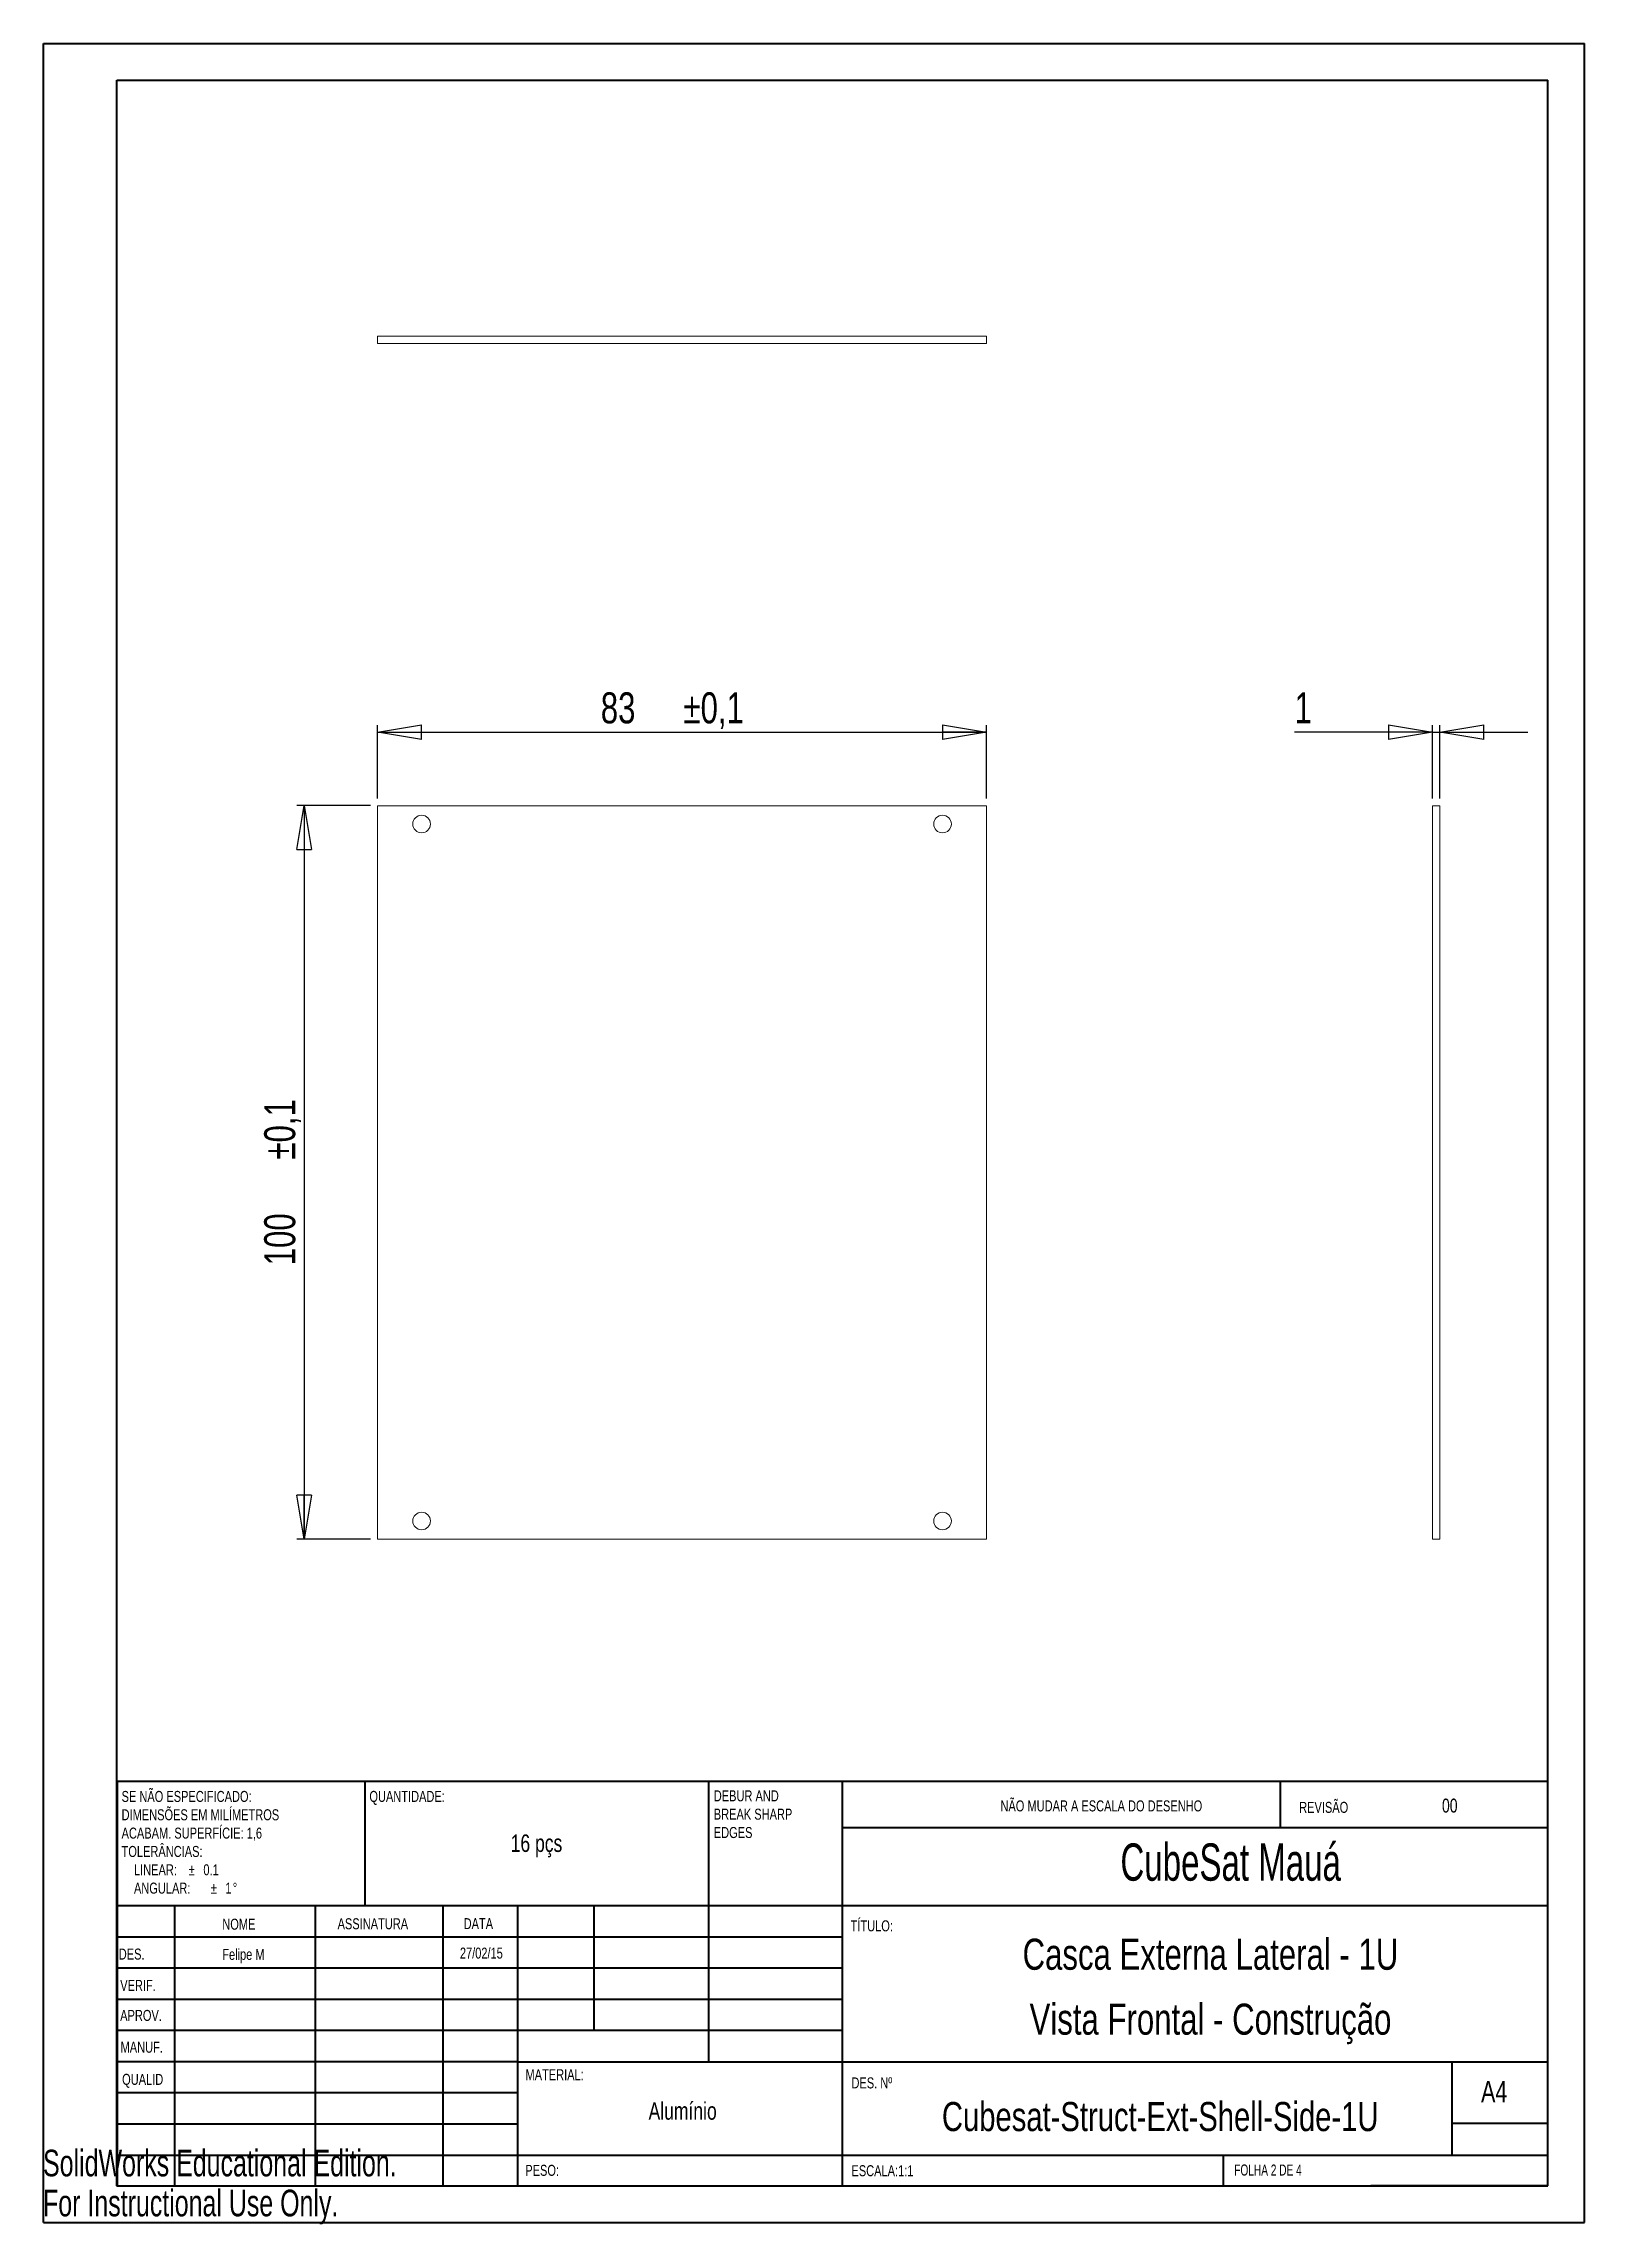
# Paper-space layout 'Folha02' of a CAD drawing. Header units: millimetres. Extents: x 0 to 210, y 0 to 297.
import ezdxf

# ---------------------------------------------------------------- set-up
doc = ezdxf.new("R2010")
doc.units = ezdxf.units.MM
doc.layers.add('FORMAT', color=7, linetype='Continuous')
doc.styles.add('SLDTEXTSTYLE0', font='TXT', dxfattribs={"width": 0.75})
doc.styles.add('SLDTEXTSTYLE1', font='TXT', dxfattribs={"width": 0.663})
doc.styles.add('SLDTEXTSTYLE2', font='TXT', dxfattribs={"width": 0.6875})
doc.styles.add('SLDTEXTSTYLE3', font='TXT', dxfattribs={"width": 0.7})
doc.dimstyles.new('SLDDIMSTYLE0', dxfattribs={"dimtxt": 4.233333, "dimasz": 5.9944, "dimexe": 0, "dimexo": 0.0625, "dimgap": 1.058333, "dimtad": 1, "dimdec": 1, "dimrnd": 1e-09, "dimzin": 12, "dimdsep": 46, "dimtxsty": 'SLDTEXTSTYLE0', "dimblk1": 'CLOSED', "dimblk2": 'CLOSED', "dimsah": 1, "dimcen": 0.09, "dimadec": 0, "dimazin": 3, "dimtol": 1, "dimtp": 0.1, "dimtm": 0.1, "dimtfac": 1, "dimtdec": 1, "dimtofl": 0, "dimtmove": 0, "dimatfit": 3, "dimldrblk": 'CLOSED', "dimfxl": 0, "dimfrac": 2, "dimtolj": 1, "dimarcsym": 0})
doc.dimstyles.new('SLDDIMSTYLE1', dxfattribs={"dimtxt": 4.233333, "dimasz": 5.9944, "dimexe": 0, "dimexo": 0.0625, "dimgap": 1.058333, "dimtad": 1, "dimrnd": 1e-09, "dimzin": 12, "dimdsep": 46, "dimtxsty": 'SLDTEXTSTYLE0', "dimblk1": 'CLOSED', "dimblk2": 'CLOSED', "dimsah": 1, "dimcen": 0.09, "dimadec": 0, "dimazin": 3, "dimtol": 1, "dimtp": 0.1, "dimtm": 0.1, "dimtfac": 1, "dimtdec": 1, "dimtofl": 0, "dimtmove": 0, "dimatfit": 3, "dimldrblk": 'CLOSED', "dimfxl": 0, "dimfrac": 2, "dimtolj": 1, "dimarcsym": 0})
doc.dimstyles.new('SLDDIMSTYLE2', dxfattribs={"dimtxt": 4.233333, "dimasz": 5.9944, "dimexe": 0, "dimexo": 0.0625, "dimgap": 1.058333, "dimtad": 1, "dimrnd": 1e-09, "dimzin": 12, "dimdsep": 46, "dimtxsty": 'SLDTEXTSTYLE0', "dimblk1": 'CLOSED', "dimblk2": 'CLOSED', "dimsah": 1, "dimcen": 0.09, "dimadec": 0, "dimazin": 3, "dimtfac": 1, "dimtmove": 0, "dimatfit": 0, "dimldrblk": 'CLOSED', "dimfxl": 0, "dimfrac": 2, "dimtolj": 1, "dimtzin": 12, "dimarcsym": 0})

# ---------------------------------------------------------------- blocks, each defined once
blk = doc.blocks.new('SW_NOTE_2')
at = {"color": 0, "linetype": 'Continuous', "lineweight": 0, "char_height": 1.5, "attachment_point": 1, "style": 'SLDTEXTSTYLE0'}
for s, insert in [('DEBUR AND', (0, 1.93)), ('BREAK SHARP', (0, -0.57)), ('EDGES', (0, -3.07))]:
    blk.add_mtext(s, dxfattribs=dict(at, insert=insert))
blk = doc.blocks.new('SW_NOTE_3')
at = {"color": 0, "linetype": 'Continuous', "lineweight": 0, "char_height": 1.5, "attachment_point": 1, "style": 'SLDTEXTSTYLE0'}
for s, insert in [('SE NÃO ESPECIFICADO:', (0, 1.93)), ('ACABAM. SUPERFÍCIE: 1,6', (0, -3.07)), ('DIMENSÕES EM MILÍMETROS', (0, -0.57)), ('TOLERÂNCIAS:', (0, -5.57)), ('LINEAR:', (1.69, -8.07)), ('%%p', (9.16, -8.07)), ('0.1', (11.15, -8.07)), ('ANGULAR:', (1.69, -10.57)), ('%%p', (12.16, -10.57)), ('1', (14.15, -10.57)), ('%%d', (15.16, -10.57))]:
    blk.add_mtext(s, dxfattribs=dict(at, insert=insert))
blk = doc.blocks.new('_CLOSED')
at = {"color": 0, "linetype": 'ByBlock', "lineweight": -2}
for p, q in [((-1, 0.166667), (0, 0)), ((-1, 0.166667), (-1, -0.166667)), ((0, 0), (-1, -0.166667)), ((0, 0), (-1, 0))]:
    blk.add_line(p, q, dxfattribs=at)
blk = doc.blocks.new('_D')
at = {"layer": 'FORMAT'}
for p, q in [((45.6, 194.33), (45.6, 204.33)), ((45.6, 203.34), (128.6, 203.34)), ((128.6, 194.33), (128.6, 204.33))]:
    blk.add_line(p, q, dxfattribs=at)
at = {"layer": 'FORMAT', "xscale": 5.9944, "yscale": 5.9944, "rotation": 180.0000000000004}
blk.add_blockref('_CLOSED', (45.6, 203.34, 0.1), dxfattribs=at)
at = {"layer": 'FORMAT', "xscale": 5.9944, "yscale": 5.9944}
blk.add_blockref('_CLOSED', (128.6, 203.34, 0.1), dxfattribs=at)
at = {"layer": 'FORMAT', "char_height": 4.233, "attachment_point": 1, "style": 'SLDTEXTSTYLE0'}
for s, insert in [('83', (76.02, 208.79, 0.1)), ('±0,1', (87.29, 208.79, 0.1))]:
    blk.add_mtext(s, dxfattribs=dict(at, insert=insert))
blk = doc.blocks.new('_D_1')
at = {"layer": 'FORMAT'}
for p, q in [((44.61, 193.34), (34.61, 193.34)), ((35.6, 193.34), (35.6, 93.34)), ((44.61, 93.34), (34.61, 93.34))]:
    blk.add_line(p, q, dxfattribs=at)
at = {"layer": 'FORMAT', "xscale": 5.9944, "yscale": 5.9944}
for p, rotation in [((35.6, 193.34, 0.1), 90.0000000000004), ((35.6, 93.34, 0.1), 270.0000000000004)]:
    blk.add_blockref('_CLOSED', p, dxfattribs=dict(at, rotation=rotation))
at = {"layer": 'FORMAT', "char_height": 4.233, "attachment_point": 1, "rotation": 90, "style": 'SLDTEXTSTYLE0'}
for s, insert in [('±0,1', (30.14, 145.1, 0.1)), ('100', (30.14, 130.69, 0.1))]:
    blk.add_mtext(s, dxfattribs=dict(at, insert=insert))
blk = doc.blocks.new('_D_2')
at = {"layer": 'FORMAT'}
for p, q in [((189.38, 203.34), (170.58, 203.34)), ((189.38, 194.33), (189.38, 204.33)), ((189.38, 203.34), (190.38, 203.34)), ((190.38, 194.33), (190.38, 204.33)), ((190.38, 203.34), (202.37, 203.34))]:
    blk.add_line(p, q, dxfattribs=at)
at = {"layer": 'FORMAT', "xscale": 5.9944, "yscale": 5.9944}
blk.add_blockref('_CLOSED', (189.38, 203.34, 0.1), dxfattribs=at)
at = {"layer": 'FORMAT', "xscale": 5.9944, "yscale": 5.9944, "rotation": 180.0000000000004}
blk.add_blockref('_CLOSED', (190.38, 203.34, 0.1), dxfattribs=at)
at = {"layer": 'FORMAT', "insert": (170.58, 208.79, 0.1), "char_height": 4.23, "attachment_point": 1, "style": 'SLDTEXTSTYLE0'}
blk.add_mtext('1', dxfattribs=at)

psp = doc.layouts.new('Folha02')

# ---------------------------------------------------------------- linework, layer by layer
at = {"color": 7, "linetype": 'Continuous', "lineweight": 40}
for p, q in [((0.079, 0.215), (0.079, 297.215)), ((0.079, 297.215), (210.079, 297.215)), ((210.079, 0.215), (210.079, 297.215)), ((210.079, 292.215), (210.079, 297.215)), ((10.079, 292.215), (205.079, 292.215)), ((10.079, 5.215), (10.079, 292.215)), ((205.079, 5.215), (205.079, 292.215)), ((10.111, 60.371), (205.079, 60.371)), ((10.111, 60.371), (10.111, 5.121)), ((43.911, 43.371), (43.911, 60.371)), ((90.711, 60.371), (90.711, 22.121)), ((108.911, 60.371), (108.911, 5.121)), ((168.679, 54.09), (168.679, 60.465)), ((205.079, 53.996), (108.911, 53.996)), ((205.079, 43.371), (10.111, 43.371)), ((17.911, 43.371), (17.911, 5.121)), ((37.102, 43.371), (37.102, 5.121)), ((54.51, 43.371), (54.51, 5.121)), ((64.711, 5.121), (64.711, 43.371)), ((75.111, 26.371), (75.111, 43.371)), ((108.911, 39.121), (10.111, 39.121)), ((108.911, 34.871), (10.111, 34.871)), ((108.911, 30.621), (10.111, 30.621)), ((108.911, 26.371), (10.111, 26.371)), ((64.711, 22.121), (10.111, 22.121)), ((64.711, 22.121), (205.079, 22.121)), ((192.079, 9.465), (192.079, 22.215)), ((64.711, 17.871), (10.111, 17.871)), ((64.711, 13.621), (10.111, 13.621)), ((205.079, 13.715), (192.079, 13.715)), ((10.111, 9.371), (205.079, 9.371)), ((160.879, 5.215), (160.879, 9.465)), ((10.079, 5.215), (205.079, 5.215)), ((205.079, 5.215), (180.988, 5.215)), ((0.079, 0.215), (210.079, 0.215))]:
    psp.add_line(p, q, dxfattribs=at)
at = {"color": 7, "linetype": 'Continuous', "lineweight": 15}
for p, q in [((45.598, 256.355), (45.598, 257.355)), ((128.598, 257.355), (45.598, 257.355)), ((128.598, 256.355), (45.598, 256.355)), ((128.598, 256.355), (128.598, 257.355)), ((45.598, 193.336), (45.598, 93.336)), ((128.598, 193.336), (45.598, 193.336)), ((128.598, 93.336), (128.598, 193.336)), ((189.384, 93.336), (189.384, 193.336)), ((189.384, 193.336), (190.384, 193.336)), ((190.384, 93.336), (190.384, 193.336)), ((45.598, 93.336), (128.598, 93.336)), ((189.384, 93.336), (190.384, 93.336))]:
    psp.add_line(p, q, dxfattribs=at)
for centre in [(51.598, 190.836), (122.598, 190.836), (51.598, 95.836), (122.598, 95.836)]:
    psp.add_circle(centre, 1.2, dxfattribs=at)

# ---------------------------------------------------------------- block references
at = {"color": 7, "linetype": 'Continuous', "lineweight": 0}
for name, p in [('SW_NOTE_3', (10.704, 57.108)), ('SW_NOTE_2', (91.42, 57.19))]:
    psp.add_blockref(name, p, dxfattribs=at)

# ---------------------------------------------------------------- texts
for s, insert, char_height, attachment_point, style in [('QUANTIDADE:', (44.482, 59.04), 1.5, 1, 'SLDTEXTSTYLE0'), ('NÃO MUDAR A ESCALA DO DESENHO', (130.493, 57.748), 1.5, 1, 'SLDTEXTSTYLE0'), ('REVISÃO', (171.206, 57.55), 1.5, 1, 'SLDTEXTSTYLE0'), ('00', (191.731, 57.99), 1.905, 2, 'SLDTEXTSTYLE0'), ('16 pçs', (67.255, 53.102), 2.3813, 2, 'SLDTEXTSTYLE0'), ('CubeSat Mauá', (161.869, 51.883), 5.08, 2, 'SLDTEXTSTYLE1'), ('NOME', (24.433, 41.622), 1.5, 1, 'SLDTEXTSTYLE0'), ('ASSINATURA', (40.144, 41.683), 1.5, 1, 'SLDTEXTSTYLE0'), ('DATA', (57.326, 41.697), 1.5, 1, 'SLDTEXTSTYLE0'), ('TÍTULO:', (110.067, 41.399), 1.5, 1, 'SLDTEXTSTYLE0'), ('Casca Externa Lateral - 1U', (159.112, 38.897), 4.23333, 2, 'SLDTEXTSTYLE0'), ('DES.', (10.323, 37.551), 1.5, 1, 'SLDTEXTSTYLE0'), ('Felipe M', (27.31, 37.504), 1.4986, 2, 'SLDTEXTSTYLE0'), ('27/02/15', (59.74, 37.68), 1.4986, 2, 'SLDTEXTSTYLE0'), ('VERIF.', (10.521, 33.275), 1.5, 1, 'SLDTEXTSTYLE0'), ('APROV.', (10.513, 29.185), 1.5, 1, 'SLDTEXTSTYLE0'), ('MANUF.', (10.566, 24.855), 1.5, 1, 'SLDTEXTSTYLE0'), ('MATERIAL:', (65.757, 21.107), 1.5, 1, 'SLDTEXTSTYLE0'), ('QUALID', (10.78, 20.471), 1.5, 1, 'SLDTEXTSTYLE0'), ('DES. Nº', (110.185, 19.99), 1.5, 1, 'SLDTEXTSTYLE0'), ('A4', (196, 19.515), 2.9104, 1, 'SLDTEXTSTYLE0'), ('Alumínio', (87.179, 16.606), 2.3813, 2, 'SLDTEXTSTYLE0'), ('Cubesat-Struct-Ext-Shell-Side-1U', (152.263, 16.638), 3.96875, 2, 'SLDTEXTSTYLE0'), ('PESO:', (65.729, 8.07), 1.4986, 1, 'SLDTEXTSTYLE0'), ('ESCALA:1:1', (110.185, 8.021), 1.5, 1, 'SLDTEXTSTYLE0'), ('FOLHA 2 DE 4', (162.357, 8.115), 1.5, 1, 'SLDTEXTSTYLE2')]:
    psp.add_mtext(s, dxfattribs=dict(at, insert=insert, char_height=char_height, attachment_point=attachment_point, style=style))
at = {"color": 7, "linetype": 'Continuous', "char_height": 3.633, "attachment_point": 1, "style": 'SLDTEXTSTYLE3'}
for s, insert in [('SolidWorks Educational Edition.', (0, 10.133)), ('For Instructional Use Only.', (0, 4.683))]:
    psp.add_mtext(s, dxfattribs=dict(at, insert=insert))
at = {"layer": 'FORMAT', "insert": (159.119, 30.048), "char_height": 4.23333, "attachment_point": 2, "style": 'SLDTEXTSTYLE0'}
psp.add_mtext('Vista Frontal - Construção', dxfattribs=at)

# ---------------------------------------------------------------- dimensions: what is measured, and where the dimension line sits
at = {"layer": 'FORMAT'}
for base, p1, p2, dimstyle, picture, middle in [((128.598, 203.336), (45.598, 193.336), (128.598, 193.336), 'SLDDIMSTYLE0', '_D', (87.098, 203.336)), ((190.384, 203.336), (189.384, 193.336), (190.384, 193.336), 'SLDDIMSTYLE2', '_D_2', (173.859, 203.336))]:
    dim = psp.add_linear_dim(base=base, p1=p1, p2=p2, dimstyle=dimstyle, dxfattribs=at)
    dim.commit()
    dim.dimension.update_dxf_attribs({"geometry": picture, "text_midpoint": middle, "dimtype": 160})
dim = psp.add_linear_dim(base=(35.598, 93.336), p1=(45.598, 193.336), p2=(45.598, 93.336), angle=90, dimstyle='SLDDIMSTYLE1', dxfattribs=at)
dim.commit()
dim.dimension.update_dxf_attribs({"geometry": '_D_1', "text_midpoint": (35.598, 143.336), "dimtype": 160})

doc.saveas('drawing.dxf')
